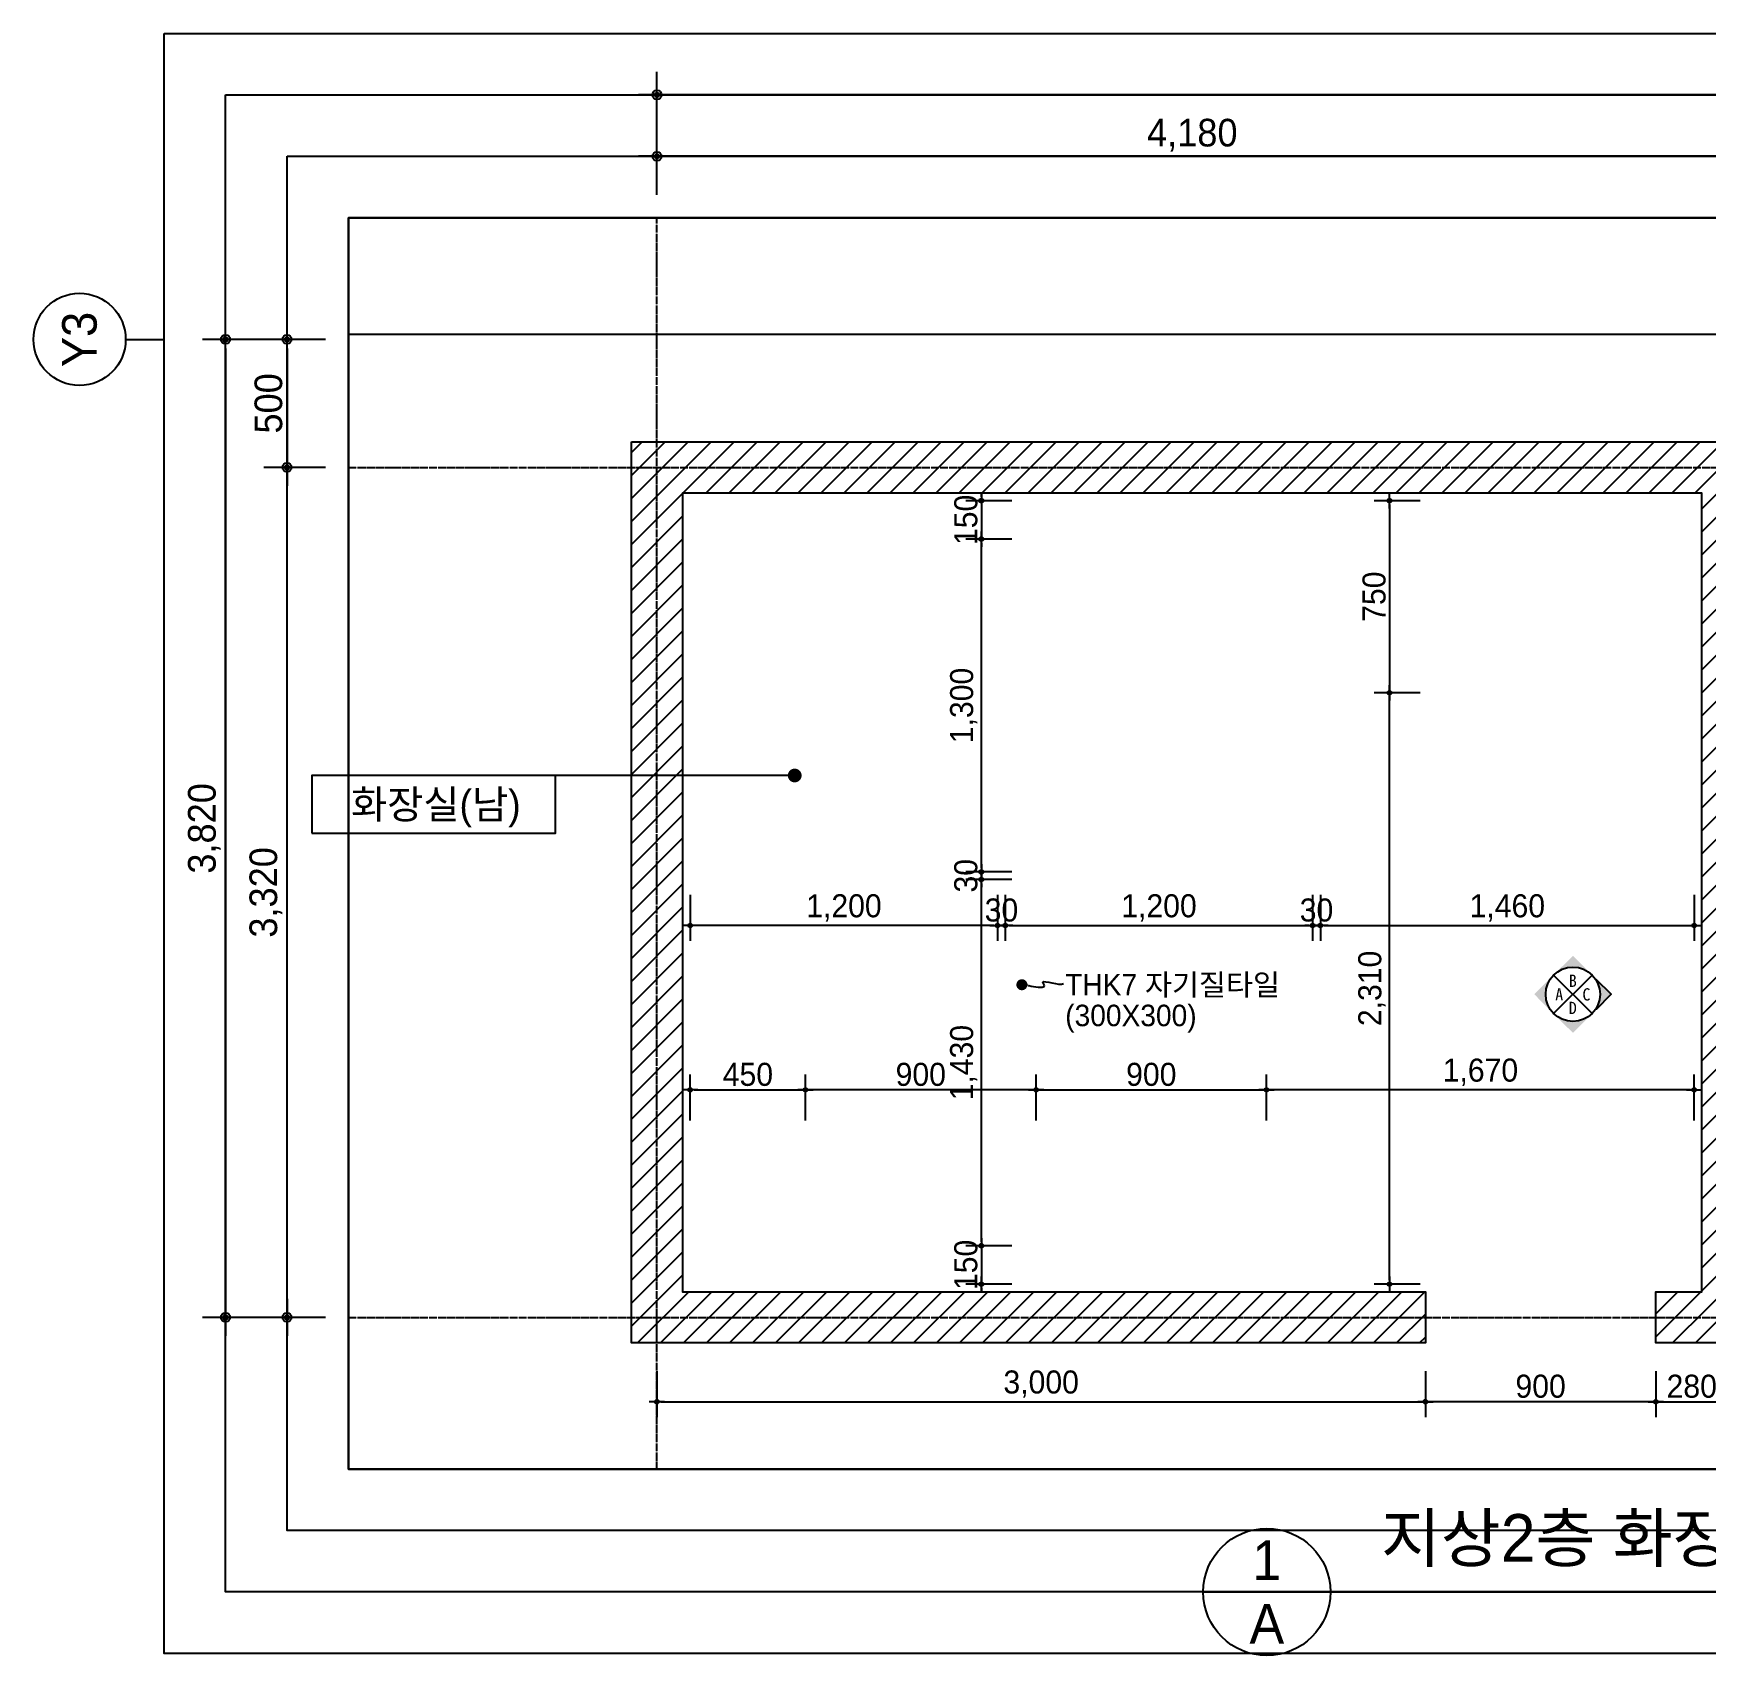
# Model space of a CAD drawing. Header units: millimetres. Extents: x 555 to 100215, y 750 to 17024.
# Drawn here: x 55220 to 61748, y 10178 to 16514 of the extents above; entities that cross this region are included whole.
import ezdxf
from ezdxf.enums import TextEntityAlignment as Align
from ezdxf.xclip import XClip

# ---------------------------------------------------------------- set-up
doc = ezdxf.new("R2010")
doc.units = ezdxf.units.MM
doc.header["$XCLIPFRAME"] = 2
doc.linetypes.add('CEN', pattern=[35, 30, -2, 1, -2])
for name, color, linetype in [('$ZCDB_AUDIT_GENERATED_600D18', 7, 'Continuous'), ('3TEX', 3, 'Continuous'), ('4A.TEC CEN', 1, 'CEN'), ('4A.TEC CEN 보조1', 14, 'CEN'), ('4A.TEC TEXT', 7, 'Continuous'), ('4A.TEC TEXT 2', 3, 'Continuous'), ('4A.TEC 심볼', 7, 'Continuous'), ('4A.TEC 해치 1', 9, 'Continuous'), ('CEN', 1, 'CEN'), ('DIM', 7, 'Continuous'), ('TEX', 3, 'Continuous'), ('㈜SE&C TEXT', 7, 'Continuous')]:
    doc.layers.add(name, color=color, linetype=linetype)
doc.layers.add('DEFPOINT', color=135, linetype='Continuous', plot=False)
doc.styles.add('1', font='')
doc.styles.add('GHS', font='malgun.ttf')
doc.styles.add('나눔고딕', font='')
doc.styles.add('돋움', font='')
doc.styles.add('돋음체', font='')
doc.styles.add('울릉도L', font='')
doc.styles.get('1').set_extended_font_data('DotumChe')
doc.styles.get('나눔고딕').set_extended_font_data('Dotum')
doc.styles.get('돋움').set_extended_font_data('Dotum')
doc.styles.get('돋음체').set_extended_font_data('Dotum')
doc.styles.get('울릉도L').set_extended_font_data('Dotum')
doc.dimstyles.new('DIM(3)', dxfattribs={"dimscale": 600, "dimtxt": 3, "dimasz": 1, "dimexe": 2, "dimexo": 3, "dimgap": 1, "dimtad": 1, "dimdec": 0, "dimzin": 0, "dimdsep": 46, "dimlunit": 6, "dimtxsty": '돋움', "dimblk1": 'DIMDOT', "dimblk2": 'DIMDOT', "dimsah": 1, "dimcen": 2.5, "dimclrd": 1, "dimclre": 1, "dimazin": 0, "dimtfac": 1, "dimtdec": 0, "dimtix": 1, "dimtmove": 2, "dimatfit": 2, "dimldrblk": 'DIMDOT', "dimfxl": 1, "dimtolj": 1, "dimtzin": 0, "dimarcsym": 0})
doc.dimstyles.new('DIM_600(외부치수)', dxfattribs={"dimscale": 400, "dimtxt": 3.3, "dimasz": 1, "dimexe": 2, "dimexo": 2, "dimgap": 1, "dimtad": 1, "dimdec": 0, "dimdsep": 46, "dimlunit": 6, "dimtxsty": '나눔고딕', "dimblk1": 'DIMDOT', "dimblk2": 'DIMDOT', "dimsah": 1, "dimcen": 2.5, "dimdle": 1.5, "dimclrd": 8, "dimclre": 8, "dimclrt": 3, "dimadec": 0, "dimazin": 0, "dimtfac": 1, "dimtdec": 0, "dimtix": 1, "dimtmove": 2, "dimatfit": 3, "dimldrblk": 'DIMDOT', "dimfxl": 1, "dimtvp": 1, "dimtolj": 1, "dimtzin": 0, "dimarcsym": 0})

# ---------------------------------------------------------------- blocks, each defined once
blk = doc.blocks.new('DIMDOT')
at = {"color": 0}
blk.add_line((-2, 0), (2, 0), dxfattribs=at)
for radius in [0.5, 0.25]:
    blk.add_circle((0, 0), radius, dxfattribs=at)
blk = doc.blocks.new('*D106')
at = {"layer": '$ZCDB_AUDIT_GENERATED_600D18', "color": 8, "lineweight": -2, "transparency": 16777216}
for p, q in [((57654.3, 15884.4), (57654.3, 16124.4)), ((61834.3, 15884.4), (61834.3, 16124.4)), ((61798.3, 16034.4), (57690.3, 16034.4))]:
    blk.add_line(p, q, dxfattribs=at)
at = {"layer": 'Defpoints', "color": 0, "transparency": 16777216}
for p in [(57654.3, 16034.4), (57654.3, 15794.4), (61834.3, 15794.4, 1666.7)]:
    blk.add_point(p, dxfattribs=at)
at = {"layer": '$ZCDB_AUDIT_GENERATED_600D18', "color": 8, "lineweight": -2, "transparency": 16777216, "xscale": 36, "yscale": 36, "zscale": 36, "rotation": 180}
blk.add_blockref('DIMDOT', (57654.3, 16034.4), dxfattribs=at)
at = {"layer": '$ZCDB_AUDIT_GENERATED_600D18', "color": 8, "lineweight": -2, "transparency": 16777216, "xscale": 36, "yscale": 36, "zscale": 36}
blk.add_blockref('DIMDOT', (61834.3, 16034.4), dxfattribs=at)
at = {"layer": '$ZCDB_AUDIT_GENERATED_600D18', "color": 3, "transparency": 16777216, "insert": (59744.3, 16116.9), "char_height": 108, "attachment_point": 5, "style": '나눔고딕'}
blk.add_mtext('\\A1;4,180', dxfattribs=at)
blk = doc.blocks.new('*D107')
at = {"layer": '$ZCDB_AUDIT_GENERATED_600D18', "color": 8, "lineweight": -2, "transparency": 16777216}
for p, q in [((57654.3, 15884.4), (57654.3, 16364.4)), ((66514.3, 15884.4), (66514.3, 16364.4)), ((66478.3, 16274.4), (57690.3, 16274.4))]:
    blk.add_line(p, q, dxfattribs=at)
at = {"layer": 'Defpoints', "color": 0, "transparency": 16777216}
for p in [(57654.3, 16274.4), (57654.3, 15794.4, 2344.5), (66514.3, 15794.4, 163.9)]:
    blk.add_point(p, dxfattribs=at)
at = {"layer": '$ZCDB_AUDIT_GENERATED_600D18', "color": 8, "lineweight": -2, "transparency": 16777216, "xscale": 36, "yscale": 36, "zscale": 36, "rotation": 180}
blk.add_blockref('DIMDOT', (57654.3, 16274.4), dxfattribs=at)
at = {"layer": '$ZCDB_AUDIT_GENERATED_600D18', "color": 8, "lineweight": -2, "transparency": 16777216, "xscale": 36, "yscale": 36, "zscale": 36}
blk.add_blockref('DIMDOT', (66514.3, 16274.4), dxfattribs=at)
at = {"layer": '$ZCDB_AUDIT_GENERATED_600D18', "color": 3, "transparency": 16777216, "insert": (62084.3, 16356.9), "char_height": 108, "attachment_point": 5, "style": '나눔고딕'}
blk.add_mtext('\\A1;8,860', dxfattribs=at)
blk = doc.blocks.new('ccs122')
at = {"layer": '4A.TEC 심볼'}
blk.add_line((0, 8), (0, 3), dxfattribs=at)
blk.add_circle((0, 14), 6, dxfattribs=at)
at = {"layer": '4A.TEC TEXT 2', "color": 3, "style": 'GHS'}
blk.add_attdef('NO', text='', height=4.5, dxfattribs=at).set_placement((-0.01, 14.02), align=Align.MIDDLE_CENTER)
blk = doc.blocks.new('*D109')
at = {"layer": '$ZCDB_AUDIT_GENERATED_600D18', "color": 8, "lineweight": -2, "transparency": 16777216}
for p, q in [((56359.9, 15319.4), (55879.9, 15319.4)), ((55969.9, 15283.4), (55969.9, 11535.4)), ((56359.9, 11499.4), (55879.9, 11499.4))]:
    blk.add_line(p, q, dxfattribs=at)
at = {"layer": 'Defpoints', "color": 0, "transparency": 16777216}
for p in [(56449.9, 15319.4, 1267.9), (55969.9, 11499.4), (56449.9, 11499.4, 2208.1)]:
    blk.add_point(p, dxfattribs=at)
at = {"layer": '$ZCDB_AUDIT_GENERATED_600D18', "color": 8, "lineweight": -2, "transparency": 16777216, "xscale": 36, "yscale": 36, "zscale": 36}
for p, rotation in [((55969.9, 15319.4), 90), ((55969.9, 11499.4), 270)]:
    blk.add_blockref('DIMDOT', p, dxfattribs=dict(at, rotation=rotation))
at = {"layer": '$ZCDB_AUDIT_GENERATED_600D18', "color": 3, "transparency": 16777216, "insert": (55887.4, 13409.4), "char_height": 108, "attachment_point": 5, "rotation": 90, "style": '나눔고딕'}
blk.add_mtext('\\A1;3,820', dxfattribs=at)
blk = doc.blocks.new('*D101')
at = {"layer": '$ZCDB_AUDIT_GENERATED_600D18', "color": 8, "lineweight": -2, "transparency": 16777216}
for p, q in [((56359.9, 14819.4), (56119.9, 14819.4)), ((56209.9, 11535.4), (56209.9, 14783.4)), ((56359.9, 11499.4), (56119.9, 11499.4))]:
    blk.add_line(p, q, dxfattribs=at)
at = {"layer": 'Defpoints', "color": 0, "transparency": 16777216}
for p in [(56209.9, 14819.4), (56449.9, 14819.4), (56449.9, 11499.4)]:
    blk.add_point(p, dxfattribs=at)
at = {"layer": '$ZCDB_AUDIT_GENERATED_600D18', "color": 8, "lineweight": -2, "transparency": 16777216, "xscale": 36, "yscale": 36, "zscale": 36}
for p, rotation in [((56209.9, 14819.4), 90), ((56209.9, 11499.4), 270)]:
    blk.add_blockref('DIMDOT', p, dxfattribs=dict(at, rotation=rotation))
at = {"layer": '$ZCDB_AUDIT_GENERATED_600D18', "color": 3, "transparency": 16777216, "insert": (56127.4, 13159.4), "char_height": 108, "attachment_point": 5, "rotation": 90, "style": '나눔고딕'}
blk.add_mtext('\\A1;3,320', dxfattribs=at)
blk = doc.blocks.new('*D105')
at = {"layer": '$ZCDB_AUDIT_GENERATED_600D18', "color": 8, "lineweight": -2, "transparency": 16777216}
for p, q in [((56359.9, 15319.4), (56119.9, 15319.4)), ((56209.9, 15283.4), (56209.9, 14855.4)), ((56359.9, 14819.4), (56119.9, 14819.4))]:
    blk.add_line(p, q, dxfattribs=at)
at = {"layer": 'Defpoints', "color": 0, "transparency": 16777216}
for p in [(56449.9, 15319.4), (56209.9, 14819.4), (56449.9, 14819.4)]:
    blk.add_point(p, dxfattribs=at)
at = {"layer": '$ZCDB_AUDIT_GENERATED_600D18', "color": 8, "lineweight": -2, "transparency": 16777216, "xscale": 36, "yscale": 36, "zscale": 36}
for p, rotation in [((56209.9, 15319.4), 90), ((56209.9, 14819.4), 270)]:
    blk.add_blockref('DIMDOT', p, dxfattribs=dict(at, rotation=rotation))
at = {"layer": '$ZCDB_AUDIT_GENERATED_600D18', "color": 3, "transparency": 16777216, "insert": (56137.8, 15069.4), "char_height": 108, "attachment_point": 5, "rotation": 90, "style": '나눔고딕'}
blk.add_mtext('\\A1;500', dxfattribs=at)
blk = doc.blocks.new('dwgFD3B')
at = {"layer": '4A.TEC CEN', "color": 250, "ltscale": 500}
blk.add_line((49194.51, -158936.83, -3333.33), (358000, -158936.83, -3333.33), dxfattribs=at)
blk = doc.blocks.new('*D178')
at = {"color": 1, "lineweight": -2, "transparency": 16777216}
for p, q in [((60214.3, 13149.4), (60214.3, 12970)), ((60244.3, 13149.4), (60244.3, 12970)), ((60199.3, 13030), (60184.3, 13030)), ((60244.3, 13030), (60214.3, 13030)), ((60259.3, 13030), (60274.3, 13030))]:
    blk.add_line(p, q, dxfattribs=at)
at = {"layer": 'Defpoints', "color": 0, "transparency": 16777216}
for p in [(60214.3, 13239.4, -828.2), (60244.3, 13239.4, -828.2), (60214.3, 13030)]:
    blk.add_point(p, dxfattribs=at)
at = {"color": 1, "lineweight": -2, "transparency": 16777216, "xscale": 15, "yscale": 15, "zscale": 15}
blk.add_blockref('DIMDOT', (60214.3, 13030), dxfattribs=at)
at = {"color": 1, "lineweight": -2, "transparency": 16777216, "xscale": 15, "yscale": 15, "zscale": 15, "rotation": 180}
blk.add_blockref('DIMDOT', (60244.3, 13030), dxfattribs=at)
at = {"color": 0, "transparency": 16777216, "insert": (60229.3, 13090), "char_height": 90, "attachment_point": 5, "style": '돋움'}
blk.add_mtext('\\A1;30', dxfattribs=at)
blk = doc.blocks.new('*D179')
at = {"color": 1, "lineweight": -2, "transparency": 16777216}
for p, q in [((59014.3, 13149.4), (59014.3, 12970)), ((60214.3, 13149.4), (60214.3, 12970)), ((59029.3, 13030), (60199.3, 13030))]:
    blk.add_line(p, q, dxfattribs=at)
at = {"layer": 'Defpoints', "color": 0, "transparency": 16777216}
for p in [(59014.3, 13239.4, -828.2), (60214.3, 13239.4, -828.2), (60214.3, 13030)]:
    blk.add_point(p, dxfattribs=at)
at = {"color": 1, "lineweight": -2, "transparency": 16777216, "xscale": 15, "yscale": 15, "zscale": 15, "rotation": 180}
blk.add_blockref('DIMDOT', (59014.3, 13030), dxfattribs=at)
at = {"color": 1, "lineweight": -2, "transparency": 16777216, "xscale": 15, "yscale": 15, "zscale": 15}
blk.add_blockref('DIMDOT', (60214.3, 13030), dxfattribs=at)
at = {"color": 0, "transparency": 16777216, "insert": (59614.3, 13098.7), "char_height": 90, "attachment_point": 5, "style": '돋움'}
blk.add_mtext('\\A1;1,200', dxfattribs=at)
blk = doc.blocks.new('*D196')
at = {"color": 1, "lineweight": -2, "transparency": 16777216}
for p, q in [((58984.3, 13149.4), (58984.3, 12970)), ((59014.3, 13149.4), (59014.3, 12970)), ((58969.3, 13030), (58954.3, 13030)), ((59014.3, 13030), (58984.3, 13030)), ((59029.3, 13030), (59044.3, 13030))]:
    blk.add_line(p, q, dxfattribs=at)
at = {"layer": 'Defpoints', "color": 0, "transparency": 16777216}
for p in [(58984.3, 13239.4, -828.2), (59014.3, 13239.4, -828.2), (58984.3, 13030)]:
    blk.add_point(p, dxfattribs=at)
at = {"color": 1, "lineweight": -2, "transparency": 16777216, "xscale": 15, "yscale": 15, "zscale": 15}
blk.add_blockref('DIMDOT', (58984.3, 13030), dxfattribs=at)
at = {"color": 1, "lineweight": -2, "transparency": 16777216, "xscale": 15, "yscale": 15, "zscale": 15, "rotation": 180}
blk.add_blockref('DIMDOT', (59014.3, 13030), dxfattribs=at)
at = {"color": 0, "transparency": 16777216, "insert": (58999.3, 13090), "char_height": 90, "attachment_point": 5, "style": '돋움'}
blk.add_mtext('\\A1;30', dxfattribs=at)
blk = doc.blocks.new('*D197')
at = {"color": 1, "lineweight": -2, "transparency": 16777216}
for p, q in [((57784.3, 13149.4), (57784.3, 12970)), ((58984.3, 13149.4), (58984.3, 12970)), ((58969.3, 13030), (57799.3, 13030))]:
    blk.add_line(p, q, dxfattribs=at)
at = {"layer": 'Defpoints', "color": 0, "transparency": 16777216}
for p in [(57784.3, 13239.4, -828.2), (58984.3, 13239.4, -828.2), (57784.3, 13030)]:
    blk.add_point(p, dxfattribs=at)
at = {"color": 1, "lineweight": -2, "transparency": 16777216, "xscale": 15, "yscale": 15, "zscale": 15, "rotation": 180}
blk.add_blockref('DIMDOT', (57784.3, 13030), dxfattribs=at)
at = {"color": 1, "lineweight": -2, "transparency": 16777216, "xscale": 15, "yscale": 15, "zscale": 15}
blk.add_blockref('DIMDOT', (58984.3, 13030), dxfattribs=at)
at = {"color": 0, "transparency": 16777216, "insert": (58384.3, 13098.7), "char_height": 90, "attachment_point": 5, "style": '돋움'}
blk.add_mtext('\\A1;1,200', dxfattribs=at)
blk = doc.blocks.new('*D198')
at = {"color": 1, "lineweight": -2, "transparency": 16777216}
for p, q in [((60244.3, 13149.4), (60244.3, 12970)), ((61704.3, 13149.4), (61704.3, 12970)), ((60259.3, 13030), (61689.3, 13030))]:
    blk.add_line(p, q, dxfattribs=at)
at = {"layer": 'Defpoints', "color": 0, "transparency": 16777216}
for p in [(60244.3, 13239.4, -828.2), (61704.3, 13239.4, -828.2), (61704.3, 13030)]:
    blk.add_point(p, dxfattribs=at)
at = {"color": 1, "lineweight": -2, "transparency": 16777216, "xscale": 15, "yscale": 15, "zscale": 15, "rotation": 180}
blk.add_blockref('DIMDOT', (60244.3, 13030), dxfattribs=at)
at = {"color": 1, "lineweight": -2, "transparency": 16777216, "xscale": 15, "yscale": 15, "zscale": 15}
blk.add_blockref('DIMDOT', (61704.3, 13030), dxfattribs=at)
at = {"color": 0, "transparency": 16777216, "insert": (60974.3, 13098.7), "char_height": 90, "attachment_point": 5, "style": '돋움'}
blk.add_mtext('\\A1;1,460', dxfattribs=at)
blk = doc.blocks.new('*D199')
at = {"color": 1, "lineweight": -2, "transparency": 16777216}
for p, q in [((57654.3, 11289.4), (57654.3, 11110)), ((60654.3, 11289.4), (60654.3, 11110)), ((57669.3, 11170), (60639.3, 11170))]:
    blk.add_line(p, q, dxfattribs=at)
at = {"layer": 'Defpoints', "color": 0, "transparency": 16777216}
for p in [(57654.3, 11379.4, -828.2), (60654.3, 11379.4, -828.2), (60654.3, 11170)]:
    blk.add_point(p, dxfattribs=at)
at = {"color": 1, "lineweight": -2, "transparency": 16777216, "xscale": 15, "yscale": 15, "zscale": 15, "rotation": 180}
blk.add_blockref('DIMDOT', (57654.3, 11170), dxfattribs=at)
at = {"color": 1, "lineweight": -2, "transparency": 16777216, "xscale": 15, "yscale": 15, "zscale": 15}
blk.add_blockref('DIMDOT', (60654.3, 11170), dxfattribs=at)
at = {"color": 0, "transparency": 16777216, "insert": (59154.3, 11238.7), "char_height": 90, "attachment_point": 5, "style": '돋움'}
blk.add_mtext('\\A1;3,000', dxfattribs=at)
blk = doc.blocks.new('*D200')
at = {"color": 1, "lineweight": -2, "transparency": 16777216}
for p, q in [((60654.3, 11289.4), (60654.3, 11110)), ((61554.3, 11289.4), (61554.3, 11110)), ((61539.3, 11170), (60669.3, 11170))]:
    blk.add_line(p, q, dxfattribs=at)
at = {"layer": 'Defpoints', "color": 0, "transparency": 16777216}
for p in [(60654.3, 11379.4, -828.2), (61554.3, 11379.4, -828.2), (60654.3, 11170)]:
    blk.add_point(p, dxfattribs=at)
at = {"color": 1, "lineweight": -2, "transparency": 16777216, "xscale": 15, "yscale": 15, "zscale": 15, "rotation": 180}
blk.add_blockref('DIMDOT', (60654.3, 11170), dxfattribs=at)
at = {"color": 1, "lineweight": -2, "transparency": 16777216, "xscale": 15, "yscale": 15, "zscale": 15}
blk.add_blockref('DIMDOT', (61554.3, 11170), dxfattribs=at)
at = {"color": 0, "transparency": 16777216, "insert": (61104.3, 11230), "char_height": 90, "attachment_point": 5, "style": '돋움'}
blk.add_mtext('\\A1;900', dxfattribs=at)
blk = doc.blocks.new('*D201')
at = {"color": 1, "lineweight": -2, "transparency": 16777216}
for p, q in [((61554.3, 11289.4), (61554.3, 11110)), ((61834.3, 11289.4), (61834.3, 11110)), ((61569.3, 11170), (61819.3, 11170))]:
    blk.add_line(p, q, dxfattribs=at)
at = {"layer": 'Defpoints', "color": 0, "transparency": 16777216}
for p in [(61554.3, 11379.4, -828.2), (61834.3, 11379.4, -828.2), (61834.3, 11170)]:
    blk.add_point(p, dxfattribs=at)
at = {"color": 1, "lineweight": -2, "transparency": 16777216, "xscale": 15, "yscale": 15, "zscale": 15, "rotation": 180}
blk.add_blockref('DIMDOT', (61554.3, 11170), dxfattribs=at)
at = {"color": 1, "lineweight": -2, "transparency": 16777216, "xscale": 15, "yscale": 15, "zscale": 15}
blk.add_blockref('DIMDOT', (61834.3, 11170), dxfattribs=at)
at = {"color": 0, "transparency": 16777216, "insert": (61694.3, 11230), "char_height": 90, "attachment_point": 5, "style": '돋움'}
blk.add_mtext('\\A1;280', dxfattribs=at)
blk = doc.blocks.new('*D205')
at = {"color": 1, "lineweight": -2, "transparency": 16777216}
for p, q in [((59134.3, 12268.6), (59134.3, 12448)), ((60034.3, 12268.6), (60034.3, 12448)), ((59149.3, 12388), (60019.3, 12388))]:
    blk.add_line(p, q, dxfattribs=at)
at = {"layer": 'Defpoints', "color": 0, "transparency": 16777216}
for p in [(60034.3, 12388), (59134.3, 12178.6, -828.2), (60034.3, 12178.6, -828.2)]:
    blk.add_point(p, dxfattribs=at)
at = {"color": 1, "lineweight": -2, "transparency": 16777216, "xscale": 15, "yscale": 15, "zscale": 15, "rotation": 180}
blk.add_blockref('DIMDOT', (59134.3, 12388), dxfattribs=at)
at = {"color": 1, "lineweight": -2, "transparency": 16777216, "xscale": 15, "yscale": 15, "zscale": 15}
blk.add_blockref('DIMDOT', (60034.3, 12388), dxfattribs=at)
at = {"color": 0, "transparency": 16777216, "insert": (59584.3, 12448.1), "char_height": 90, "attachment_point": 5, "style": '돋움'}
blk.add_mtext('\\A1;900', dxfattribs=at)
blk = doc.blocks.new('*D206')
at = {"color": 1, "lineweight": -2, "transparency": 16777216}
for p, q in [((58234.3, 12268.6), (58234.3, 12448)), ((59134.3, 12268.6), (59134.3, 12448)), ((59119.3, 12388), (58249.3, 12388))]:
    blk.add_line(p, q, dxfattribs=at)
at = {"layer": 'Defpoints', "color": 0, "transparency": 16777216}
for p in [(58234.3, 12388), (58234.3, 12178.6, -828.2), (59134.3, 12178.6, -828.2)]:
    blk.add_point(p, dxfattribs=at)
at = {"color": 1, "lineweight": -2, "transparency": 16777216, "xscale": 15, "yscale": 15, "zscale": 15, "rotation": 180}
blk.add_blockref('DIMDOT', (58234.3, 12388), dxfattribs=at)
at = {"color": 1, "lineweight": -2, "transparency": 16777216, "xscale": 15, "yscale": 15, "zscale": 15}
blk.add_blockref('DIMDOT', (59134.3, 12388), dxfattribs=at)
at = {"color": 0, "transparency": 16777216, "insert": (58684.3, 12448.1), "char_height": 90, "attachment_point": 5, "style": '돋움'}
blk.add_mtext('\\A1;900', dxfattribs=at)
blk = doc.blocks.new('*D207')
at = {"color": 1, "lineweight": -2, "transparency": 16777216}
for p, q in [((57784.3, 12268.6), (57784.3, 12448)), ((58234.3, 12268.6), (58234.3, 12448)), ((57799.3, 12388), (58219.3, 12388))]:
    blk.add_line(p, q, dxfattribs=at)
at = {"layer": 'Defpoints', "color": 0, "transparency": 16777216}
for p in [(58234.3, 12388), (57784.3, 12178.6, -828.2), (58234.3, 12178.6, -828.2)]:
    blk.add_point(p, dxfattribs=at)
at = {"color": 1, "lineweight": -2, "transparency": 16777216, "xscale": 15, "yscale": 15, "zscale": 15, "rotation": 180}
blk.add_blockref('DIMDOT', (57784.3, 12388), dxfattribs=at)
at = {"color": 1, "lineweight": -2, "transparency": 16777216, "xscale": 15, "yscale": 15, "zscale": 15}
blk.add_blockref('DIMDOT', (58234.3, 12388), dxfattribs=at)
at = {"color": 0, "transparency": 16777216, "insert": (58009.3, 12448.1), "char_height": 90, "attachment_point": 5, "style": '돋움'}
blk.add_mtext('\\A1;450', dxfattribs=at)
blk = doc.blocks.new('*D208')
at = {"color": 1, "lineweight": -2, "transparency": 16777216}
for p, q in [((60034.3, 12268.6), (60034.3, 12448)), ((61704.3, 12268.6), (61704.3, 12448)), ((61689.3, 12388), (60049.3, 12388))]:
    blk.add_line(p, q, dxfattribs=at)
at = {"layer": 'Defpoints', "color": 0, "transparency": 16777216}
for p in [(60034.3, 12388), (60034.3, 12178.6, -828.2), (61704.3, 12178.6, -828.2)]:
    blk.add_point(p, dxfattribs=at)
at = {"color": 1, "lineweight": -2, "transparency": 16777216, "xscale": 15, "yscale": 15, "zscale": 15, "rotation": 180}
blk.add_blockref('DIMDOT', (60034.3, 12388), dxfattribs=at)
at = {"color": 1, "lineweight": -2, "transparency": 16777216, "xscale": 15, "yscale": 15, "zscale": 15}
blk.add_blockref('DIMDOT', (61704.3, 12388), dxfattribs=at)
at = {"color": 0, "transparency": 16777216, "insert": (60869.3, 12456.8), "char_height": 90, "attachment_point": 5, "style": '돋움'}
blk.add_mtext('\\A1;1,670', dxfattribs=at)
blk = doc.blocks.new('*D209')
at = {"color": 1, "lineweight": -2, "transparency": 16777216}
for p, q in [((59040.1, 14689.4), (58860.7, 14689.4)), ((58920.7, 14704.4), (58920.7, 14719.4)), ((58920.7, 14689.4), (58920.7, 14539.4)), ((59040.1, 14539.4), (58860.7, 14539.4)), ((58920.7, 14524.4), (58920.7, 14509.4))]:
    blk.add_line(p, q, dxfattribs=at)
at = {"layer": 'Defpoints', "color": 0, "transparency": 16777216}
for p in [(59130.1, 14689.4, -828.2), (58920.7, 14539.4), (59130.1, 14539.4, -828.2)]:
    blk.add_point(p, dxfattribs=at)
at = {"color": 1, "lineweight": -2, "transparency": 16777216, "xscale": 15, "yscale": 15, "zscale": 15}
for p, rotation in [((58920.7, 14689.4), 270), ((58920.7, 14539.4), 90)]:
    blk.add_blockref('DIMDOT', p, dxfattribs=dict(at, rotation=rotation))
at = {"color": 0, "transparency": 16777216, "insert": (58860.6, 14614.4), "char_height": 90, "attachment_point": 5, "rotation": 90, "style": '돋움'}
blk.add_mtext('\\A1;150', dxfattribs=at)
blk = doc.blocks.new('*D210')
at = {"color": 1, "lineweight": -2, "transparency": 16777216}
for p, q in [((59040.1, 14539.4), (58860.7, 14539.4)), ((58920.7, 13254.4), (58920.7, 14524.4)), ((59040.1, 13239.4), (58860.7, 13239.4))]:
    blk.add_line(p, q, dxfattribs=at)
at = {"layer": 'Defpoints', "color": 0, "transparency": 16777216}
for p in [(58920.7, 14539.4), (59130.1, 14539.4, -828.2), (59130.1, 13239.4, -828.2)]:
    blk.add_point(p, dxfattribs=at)
at = {"color": 1, "lineweight": -2, "transparency": 16777216, "xscale": 15, "yscale": 15, "zscale": 15}
for p, rotation in [((58920.7, 14539.4), 90), ((58920.7, 13239.4), 270)]:
    blk.add_blockref('DIMDOT', p, dxfattribs=dict(at, rotation=rotation))
at = {"color": 0, "transparency": 16777216, "insert": (58852, 13889.4), "char_height": 90, "attachment_point": 5, "rotation": 90, "style": '돋움'}
blk.add_mtext('\\A1;1,300', dxfattribs=at)
blk = doc.blocks.new('*D194')
at = {"color": 1, "lineweight": -2, "transparency": 16777216}
for p, q in [((58920.7, 13254.4), (58920.7, 13269.4)), ((59040.1, 13239.4), (58860.7, 13239.4)), ((59040.1, 13209.4), (58860.7, 13209.4)), ((58920.7, 13239.4), (58920.7, 13209.4)), ((58920.7, 13194.4), (58920.7, 13179.4))]:
    blk.add_line(p, q, dxfattribs=at)
at = {"layer": 'Defpoints', "color": 0, "transparency": 16777216}
for p in [(58920.7, 13209.4), (59130.1, 13239.4, -828.2), (59130.1, 13209.4, -828.2)]:
    blk.add_point(p, dxfattribs=at)
at = {"color": 1, "lineweight": -2, "transparency": 16777216, "xscale": 15, "yscale": 15, "zscale": 15}
for p, rotation in [((58920.7, 13239.4), 270), ((58920.7, 13209.4), 90)]:
    blk.add_blockref('DIMDOT', p, dxfattribs=dict(at, rotation=rotation))
at = {"color": 0, "transparency": 16777216, "insert": (58860.6, 13224.4), "char_height": 90, "attachment_point": 5, "rotation": 90, "style": '돋움'}
blk.add_mtext('\\A1;30', dxfattribs=at)
blk = doc.blocks.new('*D195')
at = {"color": 1, "lineweight": -2, "transparency": 16777216}
for p, q in [((59040.1, 13209.4), (58860.7, 13209.4)), ((58920.7, 11794.4), (58920.7, 13194.4)), ((59040.1, 11779.4), (58860.7, 11779.4))]:
    blk.add_line(p, q, dxfattribs=at)
at = {"layer": 'Defpoints', "color": 0, "transparency": 16777216}
for p in [(58920.7, 13209.4), (59130.1, 13209.4, -828.2), (59130.1, 11779.4, -828.2)]:
    blk.add_point(p, dxfattribs=at)
at = {"color": 1, "lineweight": -2, "transparency": 16777216, "xscale": 15, "yscale": 15, "zscale": 15}
for p, rotation in [((58920.7, 13209.4), 90), ((58920.7, 11779.4), 270)]:
    blk.add_blockref('DIMDOT', p, dxfattribs=dict(at, rotation=rotation))
at = {"color": 0, "transparency": 16777216, "insert": (58852, 12494.4), "char_height": 90, "attachment_point": 5, "rotation": 90, "style": '돋움'}
blk.add_mtext('\\A1;1,430', dxfattribs=at)
blk = doc.blocks.new('*D191')
at = {"color": 1, "lineweight": -2, "transparency": 16777216}
for p, q in [((59040.1, 11779.4), (58860.7, 11779.4)), ((58920.7, 11794.4), (58920.7, 11809.4)), ((58920.7, 11779.4), (58920.7, 11629.4)), ((59040.1, 11629.4), (58860.7, 11629.4)), ((58920.7, 11614.4), (58920.7, 11599.4))]:
    blk.add_line(p, q, dxfattribs=at)
at = {"layer": 'Defpoints', "color": 0, "transparency": 16777216}
for p in [(59130.1, 11779.4, -828.2), (58920.7, 11629.4), (59130.1, 11629.4, -828.2)]:
    blk.add_point(p, dxfattribs=at)
at = {"color": 1, "lineweight": -2, "transparency": 16777216, "xscale": 15, "yscale": 15, "zscale": 15}
for p, rotation in [((58920.7, 11779.4), 270), ((58920.7, 11629.4), 90)]:
    blk.add_blockref('DIMDOT', p, dxfattribs=dict(at, rotation=rotation))
at = {"color": 0, "transparency": 16777216, "insert": (58860.6, 11704.4), "char_height": 90, "attachment_point": 5, "rotation": 90, "style": '돋움'}
blk.add_mtext('\\A1;150', dxfattribs=at)
blk = doc.blocks.new('*D192')
at = {"color": 1, "lineweight": -2, "transparency": 16777216}
for p, q in [((60633.8, 14689.4), (60454.4, 14689.4)), ((60514.4, 14674.4), (60514.4, 13954.4)), ((60633.8, 13939.4), (60454.4, 13939.4))]:
    blk.add_line(p, q, dxfattribs=at)
at = {"layer": 'Defpoints', "color": 0, "transparency": 16777216}
for p in [(60723.8, 14689.4, -828.2), (60514.4, 13939.4), (60723.8, 13939.4, -828.2)]:
    blk.add_point(p, dxfattribs=at)
at = {"color": 1, "lineweight": -2, "transparency": 16777216, "xscale": 15, "yscale": 15, "zscale": 15}
for p, rotation in [((60514.4, 14689.4), 90), ((60514.4, 13939.4), 270)]:
    blk.add_blockref('DIMDOT', p, dxfattribs=dict(at, rotation=rotation))
at = {"color": 0, "transparency": 16777216, "insert": (60454.4, 14314.4), "char_height": 90, "attachment_point": 5, "rotation": 90, "style": '돋움'}
blk.add_mtext('\\A1;750', dxfattribs=at)
blk = doc.blocks.new('*D193')
at = {"color": 1, "lineweight": -2, "transparency": 16777216}
for p, q in [((60633.8, 13939.4), (60454.4, 13939.4)), ((60514.4, 11644.4), (60514.4, 13924.4)), ((60633.8, 11629.4), (60454.4, 11629.4))]:
    blk.add_line(p, q, dxfattribs=at)
at = {"layer": 'Defpoints', "color": 0, "transparency": 16777216}
for p in [(60514.4, 13939.4), (60723.8, 13939.4, -828.2), (60723.8, 11629.4, -828.2)]:
    blk.add_point(p, dxfattribs=at)
at = {"color": 1, "lineweight": -2, "transparency": 16777216, "xscale": 15, "yscale": 15, "zscale": 15}
for p, rotation in [((60514.4, 13939.4), 90), ((60514.4, 11629.4), 270)]:
    blk.add_blockref('DIMDOT', p, dxfattribs=dict(at, rotation=rotation))
at = {"color": 0, "transparency": 16777216, "insert": (60445.7, 12784.4), "char_height": 90, "attachment_point": 5, "rotation": 90, "style": '돋움'}
blk.add_mtext('\\A1;2,310', dxfattribs=at)
blk = doc.blocks.new('569asd6f')
at = {"layer": 'TEX'}
h = blk.add_hatch(color=256, dxfattribs=at)
h.paths.add_polyline_path([(2008889, -265925), (2008764, -266051), (2008889, -266176, -0.198912), (2008838, -266051, -0.198912)])
h.paths.add_polyline_path([(2009140, -265925), (2009015, -265800), (2008889, -265925, -0.414214)])
h.paths.add_polyline_path([(2009265, -266051), (2009140, -265925, -0.198912), (2009191, -266051, -0.198912), (2009140, -266176)])
h.paths.add_polyline_path([(2009140, -266176, -0.414214), (2008889, -266176), (2009015, -266301)])
at = {"layer": 'DIM'}
blk.add_lwpolyline([(2008919, -266205), (2009015, -266301), (2009110, -266205)], dxfattribs=at)
blk.add_circle((2009015, -266051), 177, dxfattribs=at)
at = {"layer": 'TEX'}
for p, q in [((2008889, -266176), (2009140, -265925)), ((2008889, -265925), (2009140, -266176))]:
    blk.add_line(p, q, dxfattribs=at)

msp = doc.modelspace()

# ---------------------------------------------------------------- hatches: boundary and pattern name
at = {"layer": '4A.TEC 해치 1'}
h = msp.add_hatch(dxfattribs=at)
h.set_pattern_fill('ANSI31', color=256, scale=20)
h.set_pattern_definition([(45, (50400, 3e-09), (-44.90128, 44.90128), [])])
h.paths.add_polyline_path([(57554.26, 14919.37), (66114.26, 14919.37), (66114.26, 11399.37), (65734.26, 11399.37), (65734.26, 11599.37), (65914.26, 11599.37), (65914.26, 14719.37), (61934.26, 14719.37), (61934.26, 11599.37), (64834.27, 11599.37), (64834.26, 11399.37), (61554.27, 11399.37), (61554.27, 11599.37), (61734.26, 11599.37), (61734.26, 14719.37), (57754.26, 14719.37), (57754.26, 11599.37), (60654.27, 11599.37), (60654.27, 11399.37), (57554.26, 11399.37)])

# ---------------------------------------------------------------- linework, layer by layer
msp.add_line((58192.04, 13616), (57258.27, 13616))
at = {"layer": '4A.TEC CEN 보조1'}
for p, q in [((57654.26, 10906.87, 1666.67), (57654.26, 15794.45, 1666.67)), ((56449.86, 14819.37, 1666.67), (67180.14, 14819.37, 1666.67)), ((56449.86, 11499.37, 1666.67), (67180.14, 11499.37, 1666.67))]:
    msp.add_line(p, q, dxfattribs=at)
at = {"layer": '4A.TEC 심볼'}
msp.add_line((59787.03, 10426.87), (63842.97, 10426.87), dxfattribs=at)
msp.add_lwpolyline([(56307.29, 13391), (57258.27, 13391), (57258.27, 13616), (56307.29, 13616)], close=True, dxfattribs=at)
at = {"layer": '4A.TEC 심볼', "const_width": 26.9}
msp.add_lwpolyline([(58192.04, 13629.45, 1), (58192.04, 13602.55, 1)], format="xyb", close=True, dxfattribs=at)
at = {"layer": '4A.TEC 심볼'}
msp.add_circle((60035.43, 10426.87), 248.4, dxfattribs=at)
at = {"layer": '4A.TEC 해치 1', "elevation": 1666.67}
msp.add_lwpolyline([(57554.26, 14919.37), (66114.26, 14919.37), (66114.26, 11399.37), (65734.26, 11399.37), (65734.26, 11599.37), (65914.26, 11599.37), (65914.26, 14719.37), (61934.26, 14719.37), (61934.26, 11599.37), (64834.27, 11599.37), (64834.26, 11399.37), (61554.27, 11399.37), (61554.27, 11599.37), (61734.26, 11599.37), (61734.26, 14719.37), (57754.26, 14719.37), (57754.26, 11599.37), (60654.27, 11599.37), (60654.27, 11399.37), (57554.26, 11399.37)], close=True, dxfattribs=at)
at = {"layer": 'CEN'}
msp.add_lwpolyline([(59072.29, 12803.24), (59114.79, 12793.53), (59142.67, 12789.06), (59158.75, 12788.7), (59165.86, 12791.34), (59166.83, 12795.86), (59164.47, 12801.15), (59161.62, 12806.1), (59161.1, 12809.58), (59165.08, 12810.78), (59173.06, 12810.08), (59183.93, 12808.13), (59196.52, 12805.62), (59209.71, 12803.2), (59222.36, 12801.55), (59233.32, 12801.34), (59241.46, 12803.24)], dxfattribs=at)
at = {"layer": 'DEFPOINT'}
for points in [[(55729.86, 16514.45), (67900.14, 16514.45), (67900.14, 10186.87), (55729.86, 10186.87)], [(55969.86, 16274.45), (67660.14, 16274.45), (67660.14, 10426.87), (55969.86, 10426.87)], [(56209.86, 16034.45), (67420.14, 16034.45), (67420.14, 10666.87), (56209.86, 10666.87)], [(56449.86, 15794.45), (67180.14, 15794.45), (67180.14, 10906.87), (56449.86, 10906.87)]]:
    msp.add_lwpolyline(points, close=True, dxfattribs=at)
at = {"layer": '㈜SE&C TEXT', "color": 1, "const_width": 21.52}
msp.add_lwpolyline([(59068.26, 12798.73, -1), (59089.78, 12798.73, -1)], format="xyb", close=True, dxfattribs=at)

# ---------------------------------------------------------------- block references
ref = msp.add_blockref('dwgFD3B', (-186273.36, 174276.2, 5000))
XClip(ref).set_block_clipping_path([(242723.2256467741, -163369.3263075688), (253453.4966982107, -158481.7560903766)])
at = {"xscale": 0.6, "yscale": 0.6, "zscale": 0.6, "rotation": 90}
msp.add_blockref('569asd6f', (-98400.35, -1192647.57), dxfattribs=at)
at = {"layer": '4A.TEC 심볼'}
ref = msp.add_blockref('ccs122', (55819.86, 15319.37, -3332.88), dxfattribs=dict(at, xscale=29.999999864981, yscale=29.999999864981, zscale=29.999999864981, rotation=90))
ref.add_attrib('NO', 'Y3', dxfattribs={"layer": '0', "color": 3, "height": 135, "rotation": 90, "style": '울릉도L'}).set_placement((55399.33, 15319.18, -3332.88), align=Align.MIDDLE_CENTER)

# ---------------------------------------------------------------- texts
at = {"layer": '3TEX', "style": '1'}
for s, p in [('B', (61229.96, 12814.19)), ('A', (61176.9, 12761.14)), ('D', (61229.96, 12708.08)), ('C', (61283.01, 12761.14))]:
    msp.add_text(s, height=48, dxfattribs=at).set_placement(p, align=Align.MIDDLE_CENTER)
at = {"layer": '4A.TEC TEXT', "color": 3, "style": '돋음체'}
msp.add_text('화장실(남)', height=112.5, dxfattribs=at).set_placement((56791.02, 13503.5), align=Align.MIDDLE_CENTER)
at = {"layer": '4A.TEC TEXT', "style": '돋움'}
for s, p in [('THK7 자기질타일', (59248.18, 12798.73)), ('(300X300)', (59248.18, 12678.73))]:
    msp.add_text(s, height=84, rotation=360, dxfattribs=at).set_placement(p, align=Align.MIDDLE_LEFT)
at = {"layer": '4A.TEC TEXT 2', "color": 3, "style": '나눔고딕'}
msp.add_text('지상2층 화장실 확대평면도', height=186.3, dxfattribs=at).set_placement((60481.16, 10488.97), align=Align.BOTTOM_LEFT)
for s, p in [('1', (60035.43, 10551.07)), ('A', (60035.43, 10302.67))]:
    msp.add_text(s, height=155.25, dxfattribs=at).set_placement(p, align=Align.MIDDLE)

# ---------------------------------------------------------------- dimensions: what is measured, and where the dimension line sits
at = {"layer": '$ZCDB_AUDIT_GENERATED_600D18'}
for base, p1, p2, picture, middle in [((57654.26, 16274.45), (66514.27, 15794.45, 163.88), (57654.26, 15794.45, 2344.51), '*D107', (62084.26, 16356.92)), ((57654.26, 16034.45), (61834.26, 15794.45, 1666.67), (57654.26, 15794.45), '*D106', (59744.26, 16116.92))]:
    dim = msp.add_linear_dim(base=base, p1=p1, p2=p2, dimstyle='DIM_600(외부치수)', override={"dimscale": 300, "dimtxt": 0.36, "dimasz": 0.12, "dimexe": 0.3, "dimexo": 0.3, "dimgap": 0.06, "dimdec": 1, "dimblk1": 'DIMDOT', "dimblk2": 'DIMDOT', "dimdle": 0.06}, dxfattribs=at)
    dim.commit()
    dim.dimension.update_dxf_attribs({"geometry": picture, "text_midpoint": middle})
for base, p1, p2, angle, picture, middle in [((55969.86, 11499.37), (56449.86, 15319.37, 1267.91), (56449.86, 11499.37, 2208.09), 90, '*D109', (55887.39, 13409.37)), ((56209.86, 14819.37), (56449.86, 15319.37), (56449.86, 14819.37), 90, '*D105', (56137.79, 15069.37)), ((56209.86, 14819.37), (56449.86, 11499.37), (56449.86, 14819.37), 270, '*D101', (56127.39, 13159.37))]:
    dim = msp.add_linear_dim(base=base, p1=p1, p2=p2, angle=angle, dimstyle='DIM_600(외부치수)', override={"dimscale": 300, "dimtxt": 0.36, "dimasz": 0.12, "dimexe": 0.3, "dimexo": 0.3, "dimgap": 0.06, "dimdec": 1, "dimblk1": 'DIMDOT', "dimblk2": 'DIMDOT', "dimdle": 0.06}, dxfattribs=at)
    dim.commit()
    dim.dimension.update_dxf_attribs({"geometry": picture, "text_midpoint": middle})
for base, p1, p2, angle, picture, middle in [((58920.71, 14539.37, 2494.86), (59130.11, 14689.37, 1666.67), (59130.11, 14539.37, 1666.67), 90, '*D209', (58860.65, 14614.37, 2494.86)), ((60514.42, 13939.37, 2494.86), (60723.82, 14689.37, 1666.67), (60723.82, 13939.37, 1666.67), 90, '*D192', (60454.36, 14314.37, 2494.86)), ((58920.71, 14539.37, 2494.86), (59130.11, 13239.37, 1666.67), (59130.11, 14539.37, 1666.67), 270, '*D210', (58851.98, 13889.37, 2494.86)), ((60514.42, 13939.37, 2494.86), (60723.82, 11629.37, 1666.67), (60723.82, 13939.37, 1666.67), 270, '*D193', (60445.69, 12784.37, 2494.86)), ((58920.71, 13209.37, 2494.86), (59130.11, 13239.37, 1666.67), (59130.11, 13209.37, 1666.67), 90, '*D194', (58860.65, 13224.37, 2494.86)), ((57784.26, 13029.96, 2494.86), (58984.26, 13239.37, 1666.67), (57784.26, 13239.37, 1666.67), 0, '*D197', (58384.26, 13098.69, 2494.86)), ((58920.71, 13209.37, 2494.86), (59130.11, 11779.37, 1666.67), (59130.11, 13209.37, 1666.67), 270, '*D195', (58851.98, 12494.37, 2494.86)), ((58984.26, 13029.96, 2494.86), (59014.26, 13239.37, 1666.67), (58984.26, 13239.37, 1666.67), 0, '*D196', (58999.26, 13090.02, 2494.86)), ((60214.26, 13029.96, 2494.86), (59014.26, 13239.37, 1666.67), (60214.26, 13239.37, 1666.67), 180, '*D179', (59614.26, 13098.69, 2494.86)), ((61704.26, 13029.96, 2494.86), (60244.26, 13239.37, 1666.67), (61704.26, 13239.37, 1666.67), 180, '*D198', (60974.26, 13098.69, 2494.86)), ((58234.26, 12388.02, 2494.86), (57784.26, 12178.62, 1666.67), (58234.26, 12178.62, 1666.67), 180, '*D207', (58009.26, 12448.08, 2494.86)), ((58234.26, 12388.02, 2494.86), (59134.26, 12178.62, 1666.67), (58234.26, 12178.62, 1666.67), 0, '*D206', (58684.26, 12448.08, 2494.86)), ((60034.26, 12388.02, 2494.86), (59134.26, 12178.62, 1666.67), (60034.26, 12178.62, 1666.67), 180, '*D205', (59584.26, 12448.08, 2494.86)), ((60034.26, 12388.02, 2494.86), (61704.26, 12178.62, 1666.67), (60034.26, 12178.62, 1666.67), 0, '*D208', (60869.26, 12456.76, 2494.86)), ((58920.71, 11629.37, 2494.86), (59130.11, 11779.37, 1666.67), (59130.11, 11629.37, 1666.67), 90, '*D191', (58860.65, 11704.37, 2494.86)), ((60654.27, 11169.97, 2494.86), (57654.26, 11379.37, 1666.67), (60654.27, 11379.37, 1666.67), 180, '*D199', (59154.27, 11238.7, 2494.86)), ((60654.27, 11169.97, 2494.86), (61554.27, 11379.37, 1666.67), (60654.27, 11379.37, 1666.67), 0, '*D200', (61104.27, 11230.03, 2494.86)), ((61834.26, 11169.97, 2494.86), (61554.27, 11379.37, 1666.67), (61834.26, 11379.37, 1666.67), 180, '*D201', (61694.27, 11230.03, 2494.86))]:
    dim = msp.add_linear_dim(base=base, p1=p1, p2=p2, angle=angle, dimstyle='DIM(3)', override={"dimscale": 50, "dimtxt": 1.8, "dimasz": 0.3, "dimexe": 1.2, "dimexo": 1.8, "dimgap": 0.3})
    dim.commit()
    dim.dimension.update_dxf_attribs({"geometry": picture, "text_midpoint": middle})
dim = msp.add_linear_dim(base=(60214.26, 13029.96, 2494.86), p1=(60244.26, 13239.37, 1666.67), p2=(60214.26, 13239.37, 1666.67), dimstyle='DIM(3)', override={"dimscale": 50, "dimtxt": 1.8, "dimasz": 0.3, "dimexe": 1.2, "dimexo": 1.8, "dimgap": 0.3})
dim.commit()
dim.dimension.update_dxf_attribs({"geometry": '*D178', "text_midpoint": (60229.26, 13090.02, 2494.86)})

doc.saveas('drawing.dxf')
